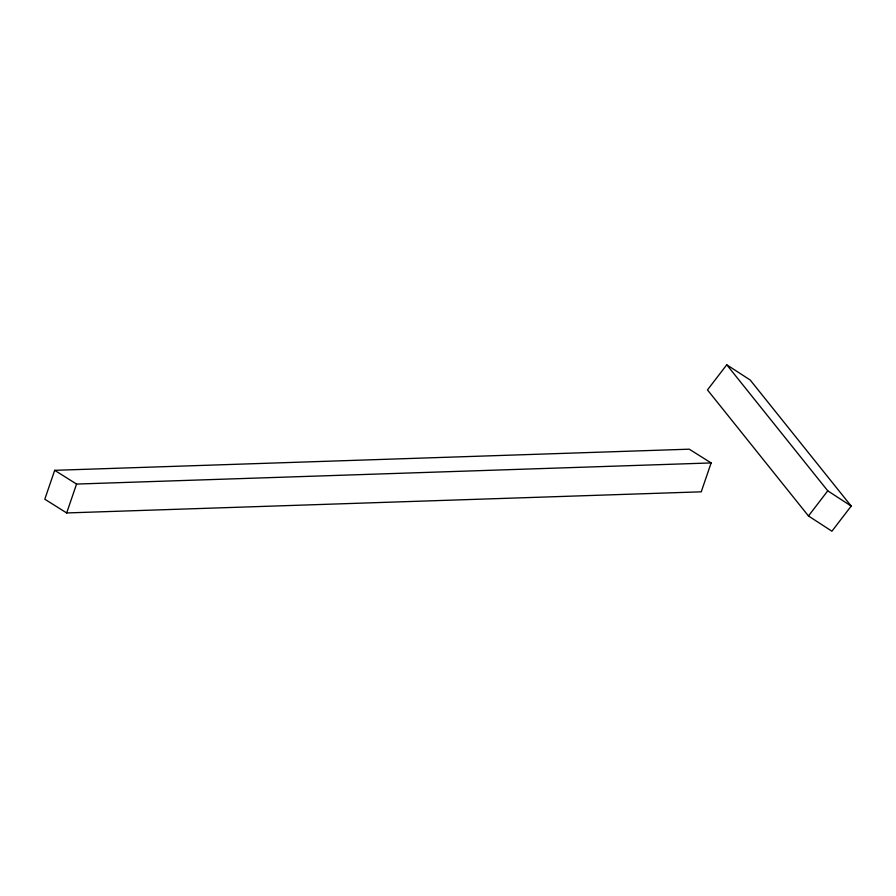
<?xml version="1.0" encoding="UTF-8"?>
<svg xmlns="http://www.w3.org/2000/svg" width="896" height="896" viewBox="0 0 896 896"><rect width="100%" height="100%" fill="white"/><g stroke="black" fill="none" stroke-linecap="round" stroke-linejoin="round"><path stroke-width="1.34" d="M54.69 470.322L44.8 499.206L66.674 512.949L701.243 491.814L711.133 462.93L689.259 449.187L54.69 470.322L76.552 484.064L711.133 462.93M66.674 512.949L76.552 484.064M726.757 364.784L707.47 389.917L808.472 515.973L831.914 531.216L851.2 506.083L750.198 380.027L726.757 364.784L827.758 490.829L851.2 506.083M808.472 515.973L827.758 490.829"/></g></svg>
